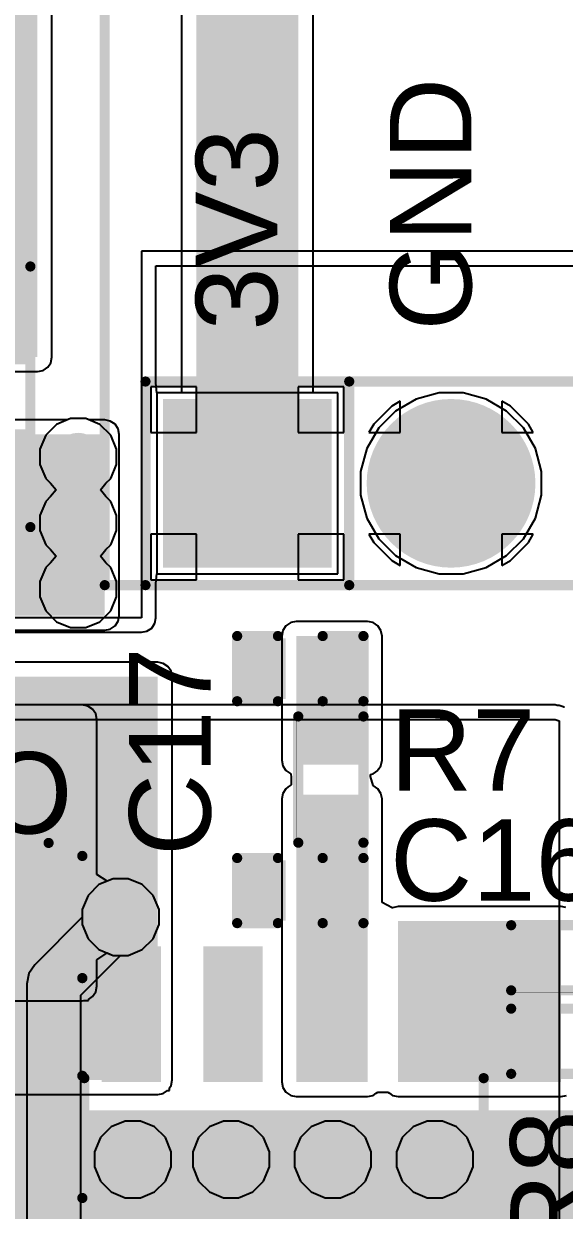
# Model space of a CAD drawing. Header units: inches. Extents: x 0 to 5376, y 0 to 5416.
# Drawn here: x 12.99 to 19.72, y 31.06 to 45.87 of the extents above; entities that cross this region are included whole.
import ezdxf

# ---------------------------------------------------------------- set-up
doc = ezdxf.new("R2010")
doc.units = ezdxf.units.IN
for name, color, linetype in [('Bottom Layer', 5, 'Continuous'), ('Bottom Overlay', 54, 'Continuous'), ('Bottom Paste', 16, 'Continuous'), ('Bottom Solder', 6, 'Continuous'), ('Layer 1', 16, 'Continuous'), ('Layer 2', 76, 'Continuous'), ('Multi-Layer', 9, 'Continuous'), ('Pad Holes', 156, 'Continuous'), ('Top Layer', 1, 'Continuous'), ('Top Overlay', 2, 'Continuous'), ('Top Paste', 8, 'Continuous'), ('Top Solder', 216, 'Continuous'), ('Via Holes', 16, 'Continuous')]:
    doc.layers.add(name, color=color, linetype=linetype)
doc.styles.add('Arial', font='', dxfattribs={"height": 0.2})
doc.styles.get('Arial').set_extended_font_data('Arial')

msp = doc.modelspace()

# ---------------------------------------------------------------- hatches: boundary and pattern name
at = {"layer": 'Bottom Layer'}
for points in [[(14.823, 41.082), (16.723, 41.082), (16.723, 39.182), (14.823, 39.182)], [(1.829, 33.858), (13.716, 33.858), (13.716, 37.186), (1.829, 37.186)], [(11.836, 33.858), (11.836, 35.382), (13.614, 35.382), (13.614, 33.858)], [(11.836, 31.318), (11.836, 32.842), (13.614, 32.842), (13.614, 31.318)]]:
    msp.add_hatch(color=5, dxfattribs=at).paths.add_polyline_path(points)
h = msp.add_hatch(color=5, dxfattribs=at)
edge = h.paths.add_edge_path()
edge.add_arc((18.313, 40.132), 0.95, 0, 360)
h = msp.add_hatch(color=5, dxfattribs=at)
edge = h.paths.add_edge_path()
edge.add_arc((13.665, 40.462), 0.3, 0, 360)
h = msp.add_hatch(color=5, dxfattribs=at)
edge = h.paths.add_edge_path()
edge.add_arc((13.665, 39.637), 0.3, 0, 360)
h = msp.add_hatch(color=5, dxfattribs=at)
edge = h.paths.add_edge_path()
edge.add_arc((13.665, 38.811), 0.3, 0, 360)
h = msp.add_hatch(color=5, dxfattribs=at)
edge = h.paths.add_edge_path()
edge.add_arc((14.194, 34.722), 0.3, 0, 360)
h = msp.add_hatch(color=5, dxfattribs=at)
edge = h.paths.add_edge_path()
edge.add_arc((14.346, 31.699), 0.3, 0, 360)
h = msp.add_hatch(color=5, dxfattribs=at)
edge = h.paths.add_edge_path()
edge.add_arc((15.57, 31.699), 0.3, 0, 360)
h = msp.add_hatch(color=5, dxfattribs=at)
edge = h.paths.add_edge_path()
edge.add_arc((16.84, 31.699), 0.3, 0, 360)
h = msp.add_hatch(color=5, dxfattribs=at)
edge = h.paths.add_edge_path()
edge.add_arc((18.11, 31.699), 0.3, 0, 360)
at = {"layer": 'Bottom Paste'}
for points in [[(11.836, 33.858), (11.836, 35.382), (13.614, 35.382), (13.614, 33.858)], [(11.836, 31.318), (11.836, 32.842), (13.614, 32.842), (13.614, 31.318)]]:
    msp.add_hatch(color=16, dxfattribs=at).paths.add_polyline_path(points)
at = {"layer": 'Bottom Solder'}
for points in [[(14.722, 41.184), (16.825, 41.184), (16.825, 39.08), (14.722, 39.08)], [(11.735, 33.757), (11.735, 35.484), (13.716, 35.484), (13.716, 33.757)], [(11.735, 31.217), (11.735, 32.944), (13.716, 32.944), (13.716, 31.217)]]:
    msp.add_hatch(color=6, dxfattribs=at).paths.add_polyline_path(points)
h = msp.add_hatch(color=6, dxfattribs=at)
edge = h.paths.add_edge_path()
edge.add_arc((18.313, 40.132), 1.052, 0, 360)
at = {"layer": 'Layer 1'}
msp.add_hatch(color=16, dxfattribs=at).paths.add_polyline_path([(14.823, 41.082), (16.723, 41.082), (16.723, 39.182), (14.823, 39.182)])
h = msp.add_hatch(color=16, dxfattribs=at)
edge = h.paths.add_edge_path()
edge.add_arc((18.313, 40.132), 0.95, 0, 360)
h = msp.add_hatch(color=16, dxfattribs=at)
edge = h.paths.add_edge_path()
edge.add_arc((13.665, 40.462), 0.3, 0, 360)
h = msp.add_hatch(color=16, dxfattribs=at)
edge = h.paths.add_edge_path()
edge.add_arc((13.665, 39.637), 0.3, 0, 360)
h = msp.add_hatch(color=16, dxfattribs=at)
edge = h.paths.add_edge_path()
edge.add_arc((13.665, 38.811), 0.3, 0, 360)
h = msp.add_hatch(color=16, dxfattribs=at)
edge = h.paths.add_edge_path()
edge.add_arc((14.194, 34.722), 0.3, 0, 360)
h = msp.add_hatch(color=16, dxfattribs=at)
edge = h.paths.add_edge_path()
edge.add_arc((14.346, 31.699), 0.3, 0, 360)
h = msp.add_hatch(color=16, dxfattribs=at)
edge = h.paths.add_edge_path()
edge.add_arc((15.57, 31.699), 0.3, 0, 360)
h = msp.add_hatch(color=16, dxfattribs=at)
edge = h.paths.add_edge_path()
edge.add_arc((16.84, 31.699), 0.3, 0, 360)
h = msp.add_hatch(color=16, dxfattribs=at)
edge = h.paths.add_edge_path()
edge.add_arc((18.11, 31.699), 0.3, 0, 360)
at = {"layer": 'Layer 2'}
msp.add_hatch(color=76, dxfattribs=at).paths.add_polyline_path([(14.823, 41.082), (16.723, 41.082), (16.723, 39.182), (14.823, 39.182)])
h = msp.add_hatch(color=76, dxfattribs=at)
edge = h.paths.add_edge_path()
edge.add_arc((18.313, 40.132), 0.95, 0, 360)
h = msp.add_hatch(color=76, dxfattribs=at)
edge = h.paths.add_edge_path()
edge.add_arc((13.665, 40.462), 0.3, 0, 360)
h = msp.add_hatch(color=76, dxfattribs=at)
edge = h.paths.add_edge_path()
edge.add_arc((13.665, 39.637), 0.3, 0, 360)
h = msp.add_hatch(color=76, dxfattribs=at)
edge = h.paths.add_edge_path()
edge.add_arc((13.665, 38.811), 0.3, 0, 360)
h = msp.add_hatch(color=76, dxfattribs=at)
edge = h.paths.add_edge_path()
edge.add_arc((14.194, 34.722), 0.3, 0, 360)
h = msp.add_hatch(color=76, dxfattribs=at)
edge = h.paths.add_edge_path()
edge.add_arc((14.346, 31.699), 0.3, 0, 360)
h = msp.add_hatch(color=76, dxfattribs=at)
edge = h.paths.add_edge_path()
edge.add_arc((15.57, 31.699), 0.3, 0, 360)
h = msp.add_hatch(color=76, dxfattribs=at)
edge = h.paths.add_edge_path()
edge.add_arc((16.84, 31.699), 0.3, 0, 360)
h = msp.add_hatch(color=76, dxfattribs=at)
edge = h.paths.add_edge_path()
edge.add_arc((18.11, 31.699), 0.3, 0, 360)
at = {"layer": 'Multi-Layer'}
msp.add_hatch(color=9, dxfattribs=at).paths.add_polyline_path([(14.823, 41.082), (16.723, 41.082), (16.723, 39.182), (14.823, 39.182)])
h = msp.add_hatch(color=9, dxfattribs=at)
edge = h.paths.add_edge_path()
edge.add_arc((18.313, 40.132), 0.95, 0, 360)
at = {"layer": 'Pad Holes'}
h = msp.add_hatch(color=7, dxfattribs=at)
edge = h.paths.add_edge_path()
edge.add_arc((15.773, 40.132), 0.511, 0, 360)
h = msp.add_hatch(color=7, dxfattribs=at)
edge = h.paths.add_edge_path()
edge.add_arc((18.313, 40.132), 0.511, 0, 360)
at = {"layer": 'Top Layer'}
for points in [[(10.439, 41.707), (13.157, 41.707), (13.157, 46.812), (10.439, 46.812)], [(14.823, 41.082), (16.723, 41.082), (16.723, 39.182), (14.823, 39.182)], [(10.439, 38.481), (13.995, 38.481), (13.995, 40.742), (10.439, 40.742)], [(17.272, 36.678), (17.272, 38.227), (16.383, 38.227), (16.383, 36.678)], [(15.735, 37.503), (15.735, 38.138), (16.192, 38.138), (16.192, 37.503)], [(16.675, 37.503), (16.675, 38.138), (17.132, 38.138), (17.132, 37.503)], [(14.656, 32.69), (14.656, 37.719), (7.645, 37.719), (7.645, 32.69)], [(16.497, 37.135), (17.132, 37.135), (17.132, 36.678), (16.497, 36.678)], [(17.272, 32.664), (17.272, 36.195), (16.383, 36.195), (16.383, 32.664)], [(16.497, 36.195), (17.132, 36.195), (17.132, 35.738), (16.497, 35.738)], [(15.735, 34.734), (15.735, 35.37), (16.192, 35.37), (16.192, 34.734)], [(16.675, 34.734), (16.675, 35.37), (17.132, 35.37), (17.132, 34.734)], [(19.685, 32.664), (19.685, 34.671), (17.653, 34.671), (17.653, 32.664)], [(19.152, 33.896), (19.152, 34.531), (19.609, 34.531), (19.609, 33.896)], [(14.026, 32.735), (14.026, 34.285), (14.626, 34.285), (14.626, 32.735)], [(15.296, 32.735), (15.296, 34.285), (15.896, 34.285), (15.896, 32.735)], [(16.566, 32.735), (16.566, 34.285), (17.166, 34.285), (17.166, 32.735)], [(17.836, 32.735), (17.836, 34.285), (18.436, 34.285), (18.436, 32.735)], [(19.609, 33.49), (19.609, 32.855), (19.152, 32.855), (19.152, 33.49)], [(19.914, 29.591), (19.914, 32.309), (10.617, 32.309), (10.617, 29.591)], [(15.087, 29.667), (15.087, 31.954), (17.374, 31.954), (17.374, 29.667)]]:
    msp.add_hatch(color=1, dxfattribs=at).paths.add_polyline_path(points)
h = msp.add_hatch(color=1, dxfattribs=at)
edge = h.paths.add_edge_path()
edge.add_arc((18.313, 40.132), 0.95, 0, 360)
h = msp.add_hatch(color=1, dxfattribs=at)
edge = h.paths.add_edge_path()
edge.add_arc((13.665, 40.462), 0.3, 0, 360)
h = msp.add_hatch(color=1, dxfattribs=at)
edge = h.paths.add_edge_path()
edge.add_arc((13.665, 39.637), 0.3, 0, 360)
h = msp.add_hatch(color=1, dxfattribs=at)
edge = h.paths.add_edge_path()
edge.add_arc((13.665, 38.811), 0.3, 0, 360)
h = msp.add_hatch(color=1, dxfattribs=at)
edge = h.paths.add_edge_path()
edge.add_arc((14.194, 34.722), 0.3, 0, 360)
h = msp.add_hatch(color=1, dxfattribs=at)
edge = h.paths.add_edge_path()
edge.add_arc((14.346, 31.699), 0.3, 0, 360)
h = msp.add_hatch(color=1, dxfattribs=at)
edge = h.paths.add_edge_path()
edge.add_arc((15.57, 31.699), 0.3, 0, 360)
h = msp.add_hatch(color=1, dxfattribs=at)
edge = h.paths.add_edge_path()
edge.add_arc((16.84, 31.699), 0.3, 0, 360)
h = msp.add_hatch(color=1, dxfattribs=at)
edge = h.paths.add_edge_path()
edge.add_arc((18.11, 31.699), 0.3, 0, 360)
at = {"layer": 'Top Overlay'}
for points in [[(10.516, 37.433), (10.516, 36.266), (13.36, 36.266), (13.36, 37.433)], [(12.862, 36.288), (12.862, 35.584), (13.36, 35.584), (13.36, 36.288)]]:
    msp.add_hatch(color=2, dxfattribs=at).paths.add_polyline_path(points)
at = {"layer": 'Top Paste'}
for points in [[(15.735, 37.503), (15.735, 38.138), (16.192, 38.138), (16.192, 37.503)], [(16.675, 37.503), (16.675, 38.138), (17.132, 38.138), (17.132, 37.503)], [(16.497, 37.135), (17.132, 37.135), (17.132, 36.678), (16.497, 36.678)], [(16.497, 36.195), (17.132, 36.195), (17.132, 35.738), (16.497, 35.738)], [(15.735, 34.734), (15.735, 35.37), (16.192, 35.37), (16.192, 34.734)], [(16.675, 34.734), (16.675, 35.37), (17.132, 35.37), (17.132, 34.734)], [(19.152, 33.896), (19.152, 34.531), (19.609, 34.531), (19.609, 33.896)], [(14.026, 32.735), (14.026, 34.285), (14.626, 34.285), (14.626, 32.735)], [(15.296, 32.735), (15.296, 34.285), (15.896, 34.285), (15.896, 32.735)], [(16.566, 32.735), (16.566, 34.285), (17.166, 34.285), (17.166, 32.735)], [(17.836, 32.735), (17.836, 34.285), (18.436, 34.285), (18.436, 32.735)], [(19.609, 33.49), (19.609, 32.855), (19.152, 32.855), (19.152, 33.49)], [(15.087, 29.667), (15.087, 31.954), (17.374, 31.954), (17.374, 29.667)]]:
    msp.add_hatch(color=8, dxfattribs=at).paths.add_polyline_path(points)
at = {"layer": 'Top Solder'}
for points in [[(13.068, 42.837), (13.068, 41.618), (11.595, 41.618), (11.595, 42.837)], [(14.722, 41.184), (16.825, 41.184), (16.825, 39.08), (14.722, 39.08)], [(13.068, 40.805), (13.068, 39.586), (11.595, 39.586), (11.595, 40.805)], [(15.675, 37.443), (15.675, 38.198), (16.252, 38.198), (16.252, 37.443)], [(16.615, 37.443), (16.615, 38.198), (17.192, 38.198), (17.192, 37.443)], [(16.442, 37.19), (17.187, 37.19), (17.187, 36.623), (16.442, 36.623)], [(16.442, 36.25), (17.187, 36.25), (17.187, 35.683), (16.442, 35.683)], [(15.675, 34.675), (15.675, 35.429), (16.252, 35.429), (16.252, 34.675)], [(16.615, 34.675), (16.615, 35.429), (17.192, 35.429), (17.192, 34.675)], [(19.097, 33.841), (19.097, 34.586), (19.664, 34.586), (19.664, 33.841)], [(13.956, 32.665), (13.956, 34.355), (14.696, 34.355), (14.696, 32.665)], [(15.226, 32.665), (15.226, 34.355), (15.966, 34.355), (15.966, 32.665)], [(16.496, 32.665), (16.496, 34.355), (17.236, 34.355), (17.236, 32.665)], [(17.766, 32.665), (17.766, 34.355), (18.506, 34.355), (18.506, 32.665)], [(19.664, 33.545), (19.664, 32.8), (19.097, 32.8), (19.097, 33.545)], [(15.017, 29.597), (15.017, 32.024), (17.444, 32.024), (17.444, 29.597)]]:
    msp.add_hatch(color=216, dxfattribs=at).paths.add_polyline_path(points)
h = msp.add_hatch(color=216, dxfattribs=at)
edge = h.paths.add_edge_path()
edge.add_arc((18.313, 40.132), 1.052, 0, 360)
at = {"layer": 'Via Holes'}
h = msp.add_hatch(color=7, dxfattribs=at)
edge = h.paths.add_edge_path()
edge.add_arc((13.665, 40.462), 0.15, 0, 360)
h = msp.add_hatch(color=7, dxfattribs=at)
edge = h.paths.add_edge_path()
edge.add_arc((13.665, 39.637), 0.15, 0, 360)
h = msp.add_hatch(color=7, dxfattribs=at)
edge = h.paths.add_edge_path()
edge.add_arc((13.665, 38.811), 0.15, 0, 360)
h = msp.add_hatch(color=7, dxfattribs=at)
edge = h.paths.add_edge_path()
edge.add_arc((14.194, 34.722), 0.15, 0, 360)
h = msp.add_hatch(color=7, dxfattribs=at)
edge = h.paths.add_edge_path()
edge.add_arc((14.346, 31.699), 0.15, 0, 360)
h = msp.add_hatch(color=7, dxfattribs=at)
edge = h.paths.add_edge_path()
edge.add_arc((15.57, 31.699), 0.15, 0, 360)
h = msp.add_hatch(color=7, dxfattribs=at)
edge = h.paths.add_edge_path()
edge.add_arc((16.84, 31.699), 0.15, 0, 360)
h = msp.add_hatch(color=7, dxfattribs=at)
edge = h.paths.add_edge_path()
edge.add_arc((18.11, 31.699), 0.15, 0, 360)

# ---------------------------------------------------------------- linework, layer by layer
at = {"layer": 'Bottom Layer'}
for p, q in [((46.838, 43.028), (14.453, 43.028)), ((14.453, 43.028), (14.453, 38.456)), ((14.634, 41.382), (14.634, 42.846)), ((14.634, 42.846), (46.838, 42.846)), ((14.646, 41.26), (14.634, 41.382)), ((14.761, 41.26), (14.646, 41.26)), ((16.901, 41.26), (14.761, 41.26)), ((16.901, 39.004), (16.901, 41.26)), ((17.678, 41.156), (17.574, 41.095)), ((17.678, 40.767), (17.678, 41.156)), ((19.053, 41.095), (18.948, 41.156)), ((18.948, 41.156), (18.948, 40.767)), ((17.574, 41.095), (17.35, 40.871)), ((19.277, 40.871), (19.053, 41.095)), ((17.35, 40.871), (17.29, 40.767)), ((19.337, 40.767), (19.277, 40.871)), ((17.29, 40.767), (17.678, 40.767)), ((18.948, 40.767), (19.337, 40.767)), ((17.678, 39.497), (17.29, 39.497)), ((17.29, 39.497), (17.35, 39.393)), ((17.35, 39.393), (17.574, 39.169)), ((17.678, 39.108), (17.678, 39.497)), ((19.337, 39.497), (18.948, 39.497)), ((18.948, 39.497), (18.948, 39.108)), ((19.053, 39.169), (19.277, 39.393)), ((19.277, 39.393), (19.337, 39.497)), ((17.574, 39.169), (17.678, 39.108)), ((18.948, 39.108), (19.053, 39.169)), ((14.634, 38.882), (14.646, 39.004)), ((14.646, 39.004), (14.761, 39.004)), ((14.761, 39.004), (16.901, 39.004)), ((14.634, 38.456), (14.634, 38.882)), ((14.453, 38.456), (12.852, 38.456)), ((14.581, 38.327), (14.62, 38.386)), ((14.62, 38.386), (14.634, 38.456)), ((12.852, 38.274), (14.453, 38.274)), ((14.453, 38.274), (14.522, 38.288)), ((14.522, 38.288), (14.581, 38.327)), ((13.716, 37.367), (1.829, 37.367)), ((13.785, 37.353), (13.716, 37.367)), ((13.844, 37.314), (13.785, 37.353)), ((13.883, 37.255), (13.844, 37.314)), ((13.897, 37.186), (13.883, 37.255)), ((13.897, 35.254), (13.897, 37.186)), ((14.024, 35.169), (13.897, 35.254)), ((14.099, 35.2), (14.024, 35.169)), ((14.289, 35.2), (14.099, 35.2)), ((14.464, 35.127), (14.289, 35.2)), ((14.599, 34.992), (14.464, 35.127)), ((14.672, 34.817), (14.599, 34.992)), ((14.672, 34.627), (14.672, 34.817)), ((14.599, 34.451), (14.672, 34.627)), ((14.464, 34.317), (14.599, 34.451)), ((13.897, 34.19), (14.024, 34.275)), ((14.024, 34.275), (14.099, 34.244)), ((14.099, 34.244), (14.289, 34.244)), ((14.289, 34.244), (14.464, 34.317)), ((13.897, 33.858), (13.897, 34.19)), ((13.844, 33.73), (13.883, 33.789)), ((13.883, 33.789), (13.897, 33.858)), ((7.188, 33.677), (13.716, 33.677)), ((13.716, 33.677), (13.734, 33.68)), ((13.734, 33.68), (13.792, 33.68)), ((13.792, 33.695), (13.844, 33.73)), ((13.792, 33.68), (13.792, 33.695))]:
    msp.add_line(p, q, dxfattribs=at)
at = {"layer": 'Bottom Overlay', "const_width": 0.127}
for points in [[(11.735, 35.484), (13.716, 35.484)], [(13.716, 33.96), (13.716, 35.484)], [(13.716, 31.217), (13.716, 32.741)], [(11.735, 31.217), (13.716, 31.217)]]:
    msp.add_lwpolyline(points, dxfattribs=at)
at = {"layer": 'Bottom Overlay', "const_width": 0.0635}
for points in [[(13.684, 35.484, 1), (13.748, 35.484, 1)], [(13.684, 35.484, 1), (13.748, 35.484, 1)], [(13.684, 33.96, 1), (13.748, 33.96, 1)], [(13.684, 32.741, 1), (13.748, 32.741, 1)], [(13.684, 31.217, 1), (13.748, 31.217, 1)], [(13.684, 31.217, 1), (13.748, 31.217, 1)]]:
    msp.add_lwpolyline(points, format="xyb", close=True, dxfattribs=at)
at = {"layer": 'Layer 1'}
for p, q in [((16.901, 41.26), (14.646, 41.26)), ((14.646, 41.26), (14.646, 39.004)), ((16.901, 39.004), (16.901, 41.26)), ((17.678, 41.156), (17.574, 41.095)), ((17.678, 40.767), (17.678, 41.156)), ((19.053, 41.095), (18.948, 41.156)), ((18.948, 41.156), (18.948, 40.767)), ((17.574, 41.095), (17.35, 40.871)), ((19.277, 40.871), (19.053, 41.095)), ((13.395, 40.867), (13.26, 40.733)), ((13.57, 40.94), (13.395, 40.867)), ((13.76, 40.94), (13.57, 40.94)), ((13.936, 40.867), (13.76, 40.94)), ((14.07, 40.733), (13.936, 40.867)), ((17.35, 40.871), (17.29, 40.767)), ((19.337, 40.767), (19.277, 40.871)), ((13.26, 40.733), (13.187, 40.557)), ((14.143, 40.557), (14.07, 40.733)), ((17.29, 40.767), (17.678, 40.767)), ((18.948, 40.767), (19.337, 40.767)), ((13.187, 40.557), (13.187, 40.367)), ((14.143, 40.367), (14.143, 40.557)), ((13.187, 40.367), (13.26, 40.192)), ((14.07, 40.192), (14.143, 40.367)), ((13.26, 40.192), (13.319, 40.132)), ((13.319, 40.132), (13.388, 40.049)), ((13.942, 40.049), (14.011, 40.132)), ((14.011, 40.132), (14.07, 40.192)), ((13.319, 39.966), (13.26, 39.907)), ((13.388, 40.049), (13.319, 39.966)), ((14.011, 39.966), (13.942, 40.049)), ((14.07, 39.907), (14.011, 39.966)), ((13.26, 39.907), (13.187, 39.732)), ((14.143, 39.732), (14.07, 39.907)), ((13.187, 39.732), (13.187, 39.542)), ((14.143, 39.542), (14.143, 39.732)), ((13.187, 39.542), (13.26, 39.366)), ((14.07, 39.366), (14.143, 39.542)), ((17.678, 39.497), (17.29, 39.497)), ((17.29, 39.497), (17.35, 39.393)), ((17.35, 39.393), (17.574, 39.169)), ((17.678, 39.108), (17.678, 39.497)), ((19.337, 39.497), (18.948, 39.497)), ((18.948, 39.497), (18.948, 39.108)), ((19.053, 39.169), (19.277, 39.393)), ((19.277, 39.393), (19.337, 39.497)), ((13.26, 39.366), (13.319, 39.307)), ((13.319, 39.307), (13.388, 39.224)), ((13.388, 39.224), (13.319, 39.141)), ((13.942, 39.224), (14.011, 39.307)), ((14.011, 39.141), (13.942, 39.224)), ((14.011, 39.307), (14.07, 39.366)), ((13.26, 39.082), (13.187, 38.906)), ((13.319, 39.141), (13.26, 39.082)), ((14.07, 39.082), (14.011, 39.141)), ((14.143, 38.906), (14.07, 39.082)), ((17.574, 39.169), (17.678, 39.108)), ((18.948, 39.108), (19.053, 39.169)), ((14.646, 39.004), (16.901, 39.004)), ((13.187, 38.906), (13.187, 38.716)), ((14.143, 38.716), (14.143, 38.906)), ((13.187, 38.716), (13.26, 38.541)), ((14.07, 38.541), (14.143, 38.716)), ((13.26, 38.541), (13.395, 38.406)), ((13.936, 38.406), (14.07, 38.541)), ((13.395, 38.406), (13.57, 38.333)), ((13.76, 38.333), (13.936, 38.406)), ((13.57, 38.333), (13.76, 38.333)), ((13.923, 35.127), (13.789, 34.992)), ((14.099, 35.2), (13.923, 35.127)), ((14.289, 35.2), (14.099, 35.2)), ((14.464, 35.127), (14.289, 35.2)), ((14.599, 34.992), (14.464, 35.127)), ((13.789, 34.992), (13.716, 34.817)), ((14.672, 34.817), (14.599, 34.992)), ((13.716, 34.817), (13.716, 34.627)), ((14.672, 34.627), (14.672, 34.817)), ((13.716, 34.627), (13.789, 34.451)), ((14.599, 34.451), (14.672, 34.627)), ((13.789, 34.451), (13.923, 34.317)), ((14.464, 34.317), (14.599, 34.451)), ((13.923, 34.317), (14.099, 34.244)), ((14.099, 34.244), (14.289, 34.244)), ((14.289, 34.244), (14.464, 34.317))]:
    msp.add_line(p, q, dxfattribs=at)
at = {"layer": 'Layer 2'}
for p, q in [((15.138, 41.336), (14.569, 41.336)), ((14.569, 41.336), (14.569, 40.767)), ((15.138, 40.767), (15.138, 41.336)), ((16.977, 41.336), (16.408, 41.336)), ((16.408, 41.336), (16.408, 40.767)), ((16.977, 40.767), (16.977, 41.336)), ((17.878, 41.183), (17.621, 41.034)), ((18.165, 41.26), (17.878, 41.183)), ((18.462, 41.26), (18.165, 41.26)), ((18.749, 41.183), (18.462, 41.26)), ((19.006, 41.034), (18.749, 41.183)), ((17.621, 41.034), (17.411, 40.824)), ((19.216, 40.824), (19.006, 41.034)), ((13.395, 40.867), (13.26, 40.733)), ((13.57, 40.94), (13.395, 40.867)), ((13.76, 40.94), (13.57, 40.94)), ((13.936, 40.867), (13.76, 40.94)), ((14.07, 40.733), (13.936, 40.867)), ((13.26, 40.733), (13.187, 40.557)), ((14.143, 40.557), (14.07, 40.733)), ((14.569, 40.767), (15.138, 40.767)), ((16.408, 40.767), (16.977, 40.767)), ((17.411, 40.824), (17.262, 40.567)), ((19.364, 40.567), (19.216, 40.824)), ((13.187, 40.557), (13.187, 40.367)), ((14.143, 40.367), (14.143, 40.557)), ((17.262, 40.567), (17.186, 40.28)), ((19.441, 40.28), (19.364, 40.567)), ((13.187, 40.367), (13.26, 40.192)), ((14.07, 40.192), (14.143, 40.367)), ((17.186, 40.28), (17.186, 39.984)), ((19.441, 39.984), (19.441, 40.28)), ((13.26, 40.192), (13.319, 40.132)), ((13.319, 40.132), (13.388, 40.049)), ((13.942, 40.049), (14.011, 40.132)), ((14.011, 40.132), (14.07, 40.192)), ((13.319, 39.966), (13.26, 39.907)), ((13.388, 40.049), (13.319, 39.966)), ((14.011, 39.966), (13.942, 40.049)), ((14.07, 39.907), (14.011, 39.966)), ((17.186, 39.984), (17.262, 39.697)), ((19.364, 39.697), (19.441, 39.984)), ((13.26, 39.907), (13.187, 39.732)), ((14.143, 39.732), (14.07, 39.907)), ((13.187, 39.732), (13.187, 39.542)), ((14.143, 39.542), (14.143, 39.732)), ((17.262, 39.697), (17.411, 39.44)), ((19.216, 39.44), (19.364, 39.697)), ((13.187, 39.542), (13.26, 39.366)), ((14.07, 39.366), (14.143, 39.542)), ((15.138, 39.497), (14.569, 39.497)), ((14.569, 39.497), (14.569, 38.928)), ((15.138, 38.928), (15.138, 39.497)), ((16.977, 39.497), (16.408, 39.497)), ((16.408, 39.497), (16.408, 38.928)), ((16.977, 38.928), (16.977, 39.497)), ((17.411, 39.44), (17.621, 39.23)), ((19.006, 39.23), (19.216, 39.44)), ((13.26, 39.366), (13.319, 39.307)), ((13.319, 39.307), (13.388, 39.224)), ((13.388, 39.224), (13.319, 39.141)), ((13.942, 39.224), (14.011, 39.307)), ((14.011, 39.141), (13.942, 39.224)), ((14.011, 39.307), (14.07, 39.366)), ((17.621, 39.23), (17.878, 39.081)), ((18.749, 39.081), (19.006, 39.23)), ((13.26, 39.082), (13.187, 38.906)), ((13.319, 39.141), (13.26, 39.082)), ((14.07, 39.082), (14.011, 39.141)), ((14.143, 38.906), (14.07, 39.082)), ((17.878, 39.081), (18.165, 39.004)), ((18.462, 39.004), (18.749, 39.081)), ((14.569, 38.928), (15.138, 38.928)), ((16.408, 38.928), (16.977, 38.928)), ((18.165, 39.004), (18.462, 39.004)), ((13.187, 38.906), (13.187, 38.716)), ((14.143, 38.716), (14.143, 38.906)), ((13.187, 38.716), (13.26, 38.541)), ((14.07, 38.541), (14.143, 38.716)), ((13.26, 38.541), (13.395, 38.406)), ((13.936, 38.406), (14.07, 38.541)), ((13.395, 38.406), (13.57, 38.333)), ((13.76, 38.333), (13.936, 38.406)), ((13.57, 38.333), (13.76, 38.333)), ((19.609, 37.367), (7.899, 37.367)), ((19.635, 37.362), (19.609, 37.367)), ((19.661, 37.359), (19.635, 37.362)), ((19.712, 37.344), (19.661, 37.359)), ((19.72, 37.339), (19.712, 37.344)), ((19.729, 37.338), (19.72, 37.339)), ((7.671, 37.186), (19.609, 37.186)), ((19.609, 37.186), (19.66, 37.17)), ((19.66, 37.17), (19.66, 22.809)), ((13.923, 35.127), (13.789, 34.992)), ((14.099, 35.2), (13.923, 35.127)), ((14.289, 35.2), (14.099, 35.2)), ((14.464, 35.127), (14.289, 35.2)), ((14.599, 34.992), (14.464, 35.127)), ((13.789, 34.992), (13.716, 34.817)), ((14.672, 34.817), (14.599, 34.992)), ((13.716, 34.817), (13.716, 34.72)), ((14.672, 34.627), (14.672, 34.817)), ((13.716, 34.72), (13.122, 34.126)), ((14.599, 34.451), (14.672, 34.627)), ((14.464, 34.317), (14.599, 34.451)), ((13.697, 33.749), (14.192, 34.244)), ((14.192, 34.244), (14.289, 34.244)), ((14.289, 34.244), (14.464, 34.317)), ((13.122, 34.126), (13.049, 34.017)), ((13.049, 34.017), (13.024, 33.888)), ((13.024, 33.888), (13.024, 29.452)), ((13.697, 29.452), (13.697, 33.749)), ((14.251, 32.177), (14.076, 32.104)), ((14.441, 32.177), (14.251, 32.177)), ((14.617, 32.104), (14.441, 32.177)), ((15.475, 32.177), (15.3, 32.104)), ((15.665, 32.177), (15.475, 32.177)), ((15.841, 32.104), (15.665, 32.177)), ((16.745, 32.177), (16.57, 32.104)), ((16.935, 32.177), (16.745, 32.177)), ((17.111, 32.104), (16.935, 32.177)), ((18.015, 32.177), (17.84, 32.104)), ((18.205, 32.177), (18.015, 32.177)), ((18.381, 32.104), (18.205, 32.177)), ((14.076, 32.104), (13.941, 31.97)), ((14.751, 31.97), (14.617, 32.104)), ((15.3, 32.104), (15.165, 31.97)), ((15.975, 31.97), (15.841, 32.104)), ((16.57, 32.104), (16.435, 31.97)), ((17.245, 31.97), (17.111, 32.104)), ((17.84, 32.104), (17.705, 31.97)), ((18.515, 31.97), (18.381, 32.104)), ((13.941, 31.97), (13.868, 31.794)), ((14.824, 31.794), (14.751, 31.97)), ((15.165, 31.97), (15.092, 31.794)), ((16.048, 31.794), (15.975, 31.97)), ((16.435, 31.97), (16.362, 31.794)), ((17.318, 31.794), (17.245, 31.97)), ((17.705, 31.97), (17.632, 31.794)), ((18.588, 31.794), (18.515, 31.97)), ((13.868, 31.794), (13.868, 31.604)), ((14.824, 31.604), (14.824, 31.794)), ((15.092, 31.794), (15.092, 31.604)), ((16.048, 31.604), (16.048, 31.794)), ((16.362, 31.794), (16.362, 31.604)), ((17.318, 31.604), (17.318, 31.794)), ((17.632, 31.794), (17.632, 31.604)), ((18.588, 31.604), (18.588, 31.794)), ((13.868, 31.604), (13.941, 31.429)), ((14.751, 31.429), (14.824, 31.604)), ((15.092, 31.604), (15.165, 31.429)), ((15.975, 31.429), (16.048, 31.604)), ((16.362, 31.604), (16.435, 31.429)), ((17.245, 31.429), (17.318, 31.604)), ((17.632, 31.604), (17.705, 31.429)), ((18.515, 31.429), (18.588, 31.604)), ((13.941, 31.429), (14.076, 31.294)), ((14.617, 31.294), (14.751, 31.429)), ((15.165, 31.429), (15.3, 31.294)), ((15.841, 31.294), (15.975, 31.429)), ((16.435, 31.429), (16.57, 31.294)), ((17.111, 31.294), (17.245, 31.429)), ((17.705, 31.429), (17.84, 31.294)), ((18.381, 31.294), (18.515, 31.429)), ((14.076, 31.294), (14.251, 31.221)), ((14.441, 31.221), (14.617, 31.294)), ((15.3, 31.294), (15.475, 31.221)), ((15.665, 31.221), (15.841, 31.294)), ((16.57, 31.294), (16.745, 31.221)), ((16.935, 31.221), (17.111, 31.294)), ((17.84, 31.294), (18.015, 31.221)), ((18.205, 31.221), (18.381, 31.294)), ((14.251, 31.221), (14.441, 31.221)), ((15.475, 31.221), (15.665, 31.221)), ((16.745, 31.221), (16.935, 31.221)), ((18.015, 31.221), (18.205, 31.221))]:
    msp.add_line(p, q, dxfattribs=at)
at = {"layer": 'Layer 2', "const_width": 0.305}
for points in [[(13.36, 33.888), (14.194, 34.722)], [(13.36, 29.113), (13.36, 33.888)]]:
    msp.add_lwpolyline(points, dxfattribs=at)
at = {"layer": 'Layer 2', "const_width": 0.152}
for points in [[(14.118, 34.722, 1), (14.27, 34.722, 1)], [(13.284, 33.888, 1), (13.437, 33.888, 1)], [(13.284, 33.888, 1), (13.437, 33.888, 1)]]:
    msp.add_lwpolyline(points, format="xyb", close=True, dxfattribs=at)
at = {"layer": 'Top Layer'}
for p, q in [((16.593, 41.26), (16.593, 47.676)), ((14.954, 47.336), (14.954, 41.26)), ((13.338, 41.707), (13.338, 46.812)), ((13.285, 41.579), (13.325, 41.637)), ((13.325, 41.637), (13.338, 41.707)), ((12.613, 41.526), (13.157, 41.526)), ((13.157, 41.526), (13.227, 41.539)), ((13.227, 41.539), (13.285, 41.579)), ((14.954, 41.26), (14.646, 41.26)), ((14.646, 41.26), (14.646, 39.004)), ((16.901, 41.26), (16.593, 41.26)), ((16.901, 39.004), (16.901, 41.26)), ((17.678, 41.156), (17.574, 41.095)), ((17.678, 40.767), (17.678, 41.156)), ((19.053, 41.095), (18.948, 41.156)), ((18.948, 41.156), (18.948, 40.767)), ((17.574, 41.095), (17.35, 40.871)), ((19.277, 40.871), (19.053, 41.095)), ((13.529, 40.923), (12.608, 40.923)), ((13.57, 40.94), (13.529, 40.923)), ((13.76, 40.94), (13.57, 40.94)), ((13.802, 40.923), (13.76, 40.94)), ((13.995, 40.923), (13.802, 40.923)), ((14.065, 40.909), (13.995, 40.923)), ((14.124, 40.87), (14.065, 40.909)), ((14.163, 40.811), (14.124, 40.87)), ((17.35, 40.871), (17.29, 40.767)), ((19.337, 40.767), (19.277, 40.871)), ((14.177, 40.742), (14.163, 40.811)), ((14.177, 38.481), (14.177, 40.742)), ((17.29, 40.767), (17.678, 40.767)), ((18.948, 40.767), (19.337, 40.767)), ((17.678, 39.497), (17.29, 39.497)), ((17.29, 39.497), (17.35, 39.393)), ((17.35, 39.393), (17.574, 39.169)), ((17.678, 39.108), (17.678, 39.497)), ((19.337, 39.497), (18.948, 39.497)), ((18.948, 39.497), (18.948, 39.108)), ((19.053, 39.169), (19.277, 39.393)), ((19.277, 39.393), (19.337, 39.497)), ((17.574, 39.169), (17.678, 39.108)), ((18.948, 39.108), (19.053, 39.169)), ((14.646, 39.004), (16.901, 39.004)), ((14.065, 38.314), (14.124, 38.353)), ((14.124, 38.353), (14.163, 38.412)), ((14.163, 38.412), (14.177, 38.481)), ((16.255, 38.355), (16.216, 38.296)), ((16.314, 38.394), (16.255, 38.355)), ((16.383, 38.408), (16.314, 38.394)), ((17.272, 38.408), (16.383, 38.408)), ((17.341, 38.394), (17.272, 38.408)), ((17.4, 38.355), (17.341, 38.394)), ((17.439, 38.296), (17.4, 38.355)), ((10.439, 38.3), (13.995, 38.3)), ((13.995, 38.3), (14.065, 38.314)), ((16.216, 38.296), (16.202, 38.227)), ((16.202, 38.227), (16.202, 36.678)), ((17.453, 38.227), (17.439, 38.296)), ((17.453, 36.678), (17.453, 38.227)), ((14.656, 37.9), (9.399, 37.9)), ((14.725, 37.886), (14.656, 37.9)), ((14.784, 37.847), (14.725, 37.886)), ((14.823, 37.788), (14.784, 37.847)), ((14.837, 37.719), (14.823, 37.788)), ((14.837, 32.69), (14.837, 37.719)), ((16.202, 36.678), (16.216, 36.608)), ((16.216, 36.608), (16.255, 36.549)), ((17.4, 36.549), (17.41, 36.565)), ((17.41, 36.565), (17.439, 36.608)), ((17.439, 36.608), (17.453, 36.678)), ((16.255, 36.549), (16.314, 36.51)), ((16.314, 36.51), (16.319, 36.466)), ((16.319, 36.466), (16.319, 36.373)), ((17.31, 36.5), (17.341, 36.51)), ((17.31, 36.474), (17.31, 36.5)), ((17.341, 36.362), (17.31, 36.474)), ((17.341, 36.51), (17.4, 36.549)), ((17.4, 36.549), (17.4, 36.549)), ((16.216, 36.264), (16.202, 36.195)), ((16.255, 36.323), (16.216, 36.264)), ((16.283, 36.345), (16.255, 36.323)), ((16.319, 36.373), (16.283, 36.345)), ((17.4, 36.323), (17.341, 36.362)), ((17.439, 36.264), (17.4, 36.323)), ((17.453, 36.195), (17.439, 36.264)), ((16.202, 36.195), (16.202, 32.664)), ((17.453, 34.903), (17.453, 36.195)), ((17.58, 34.836), (17.453, 34.903)), ((17.584, 34.838), (17.58, 34.836)), ((17.653, 34.852), (17.584, 34.838)), ((19.685, 34.852), (17.653, 34.852)), ((19.742, 34.841), (19.685, 34.852)), ((14.803, 32.591), (14.823, 32.62)), ((14.803, 32.557), (14.803, 32.591)), ((14.823, 32.62), (14.837, 32.69)), ((16.202, 32.664), (16.216, 32.595)), ((16.216, 32.595), (16.255, 32.536)), ((10.041, 32.509), (14.656, 32.509)), ((14.656, 32.509), (14.725, 32.522)), ((14.725, 32.522), (14.778, 32.557)), ((14.778, 32.557), (14.803, 32.557)), ((16.255, 32.536), (16.314, 32.497)), ((16.314, 32.497), (16.383, 32.483)), ((16.383, 32.483), (17.272, 32.483)), ((17.272, 32.483), (17.341, 32.497)), ((17.341, 32.497), (17.381, 32.523)), ((17.381, 32.523), (17.4, 32.536)), ((17.4, 32.536), (17.525, 32.536)), ((17.525, 32.536), (17.544, 32.523)), ((17.544, 32.523), (17.584, 32.497)), ((17.584, 32.497), (17.653, 32.483)), ((17.653, 32.483), (19.685, 32.483)), ((19.685, 32.483), (19.754, 32.497))]:
    msp.add_line(p, q, dxfattribs=at)
at = {"layer": 'Top Layer', "const_width": 1.27}
msp.add_lwpolyline([(15.773, 40.132), (15.773, 47.676)], dxfattribs=at)
at = {"layer": 'Top Layer', "const_width": 0.635}
msp.add_lwpolyline([(15.456, 40.132, 1), (16.091, 40.132, 1)], format="xyb", close=True, dxfattribs=at)
at = {"layer": 'Top Overlay'}
for points, const_width in [([(13.995, 38.862), (13.995, 54.788)], 0.127), ([(11.595, 42.837), (13.068, 42.837)], 0.127), ([(13.068, 39.586), (13.068, 42.837)], 0.127), ([(14.503, 38.862), (14.503, 41.402)], 0.127), ([(14.503, 41.402), (17.043, 41.402)], 0.127), ([(17.043, 38.862), (17.043, 41.402)], 0.127), ([(17.043, 41.402), (34.823, 41.402)], 0.127), ([(11.595, 39.586), (13.068, 39.586)], 0.127), ([(13.995, 38.862), (35.154, 38.862)], 0.127), ([(14.503, 38.862), (17.043, 38.862)], 0.127), ([(17.043, 38.862), (34.823, 38.862)], 0.127), ([(15.646, 37.414), (15.646, 38.227)], 0.127), ([(15.646, 38.227), (16.154, 38.227)], 0.127), ([(16.713, 38.227), (17.221, 38.227)], 0.127), ([(17.221, 37.414), (17.221, 38.227)], 0.127), ([(15.646, 37.414), (16.154, 37.414)], 0.127), ([(16.713, 37.414), (17.221, 37.414)], 0.127), ([(16.408, 37.224), (17.221, 37.224)], 0.127), ([(16.408, 35.649), (16.408, 37.224)], 0.127), ([(16.383, 35.623), (16.383, 37.249)], 0.00323), ([(17.221, 35.649), (17.221, 37.224)], 0.127), ([(13.296, 30.927), (13.296, 35.646)], 0.127), ([(16.408, 35.649), (17.221, 35.649)], 0.127), ([(15.646, 34.646), (15.646, 35.458)], 0.127), ([(15.646, 35.458), (16.154, 35.458)], 0.127), ([(16.713, 35.458), (17.221, 35.458)], 0.127), ([(17.221, 34.646), (17.221, 35.458)], 0.127), ([(15.646, 34.646), (16.154, 34.646)], 0.127), ([(16.713, 34.646), (17.221, 34.646)], 0.127), ([(19.063, 34.62), (20.637, 34.62)], 0.127), ([(19.063, 33.807), (19.063, 34.62)], 0.127), ([(19.063, 33.807), (20.637, 33.807)], 0.127), ([(19.037, 33.782), (20.663, 33.782)], 0.00323), ([(19.063, 32.766), (19.063, 33.579)], 0.127), ([(19.063, 33.579), (20.637, 33.579)], 0.127), ([(19.037, 33.604), (20.663, 33.604)], 0.00323), ([(13.741, 29.207), (13.741, 32.712)], 0.127), ([(18.72, 29.207), (18.72, 32.712)], 0.127), ([(19.063, 32.766), (20.637, 32.766)], 0.127)]:
    msp.add_lwpolyline(points, dxfattribs=dict(at, const_width=const_width))
for points, const_width in [([(13.037, 42.837, 1), (13.1, 42.837, 1)], 0.0635), ([(13.037, 42.837, 1), (13.1, 42.837, 1)], 0.0635), ([(14.472, 41.402, 1), (14.535, 41.402, 1)], 0.0635), ([(14.472, 41.402, 1), (14.535, 41.402, 1)], 0.0635), ([(17.012, 41.402, 1), (17.075, 41.402, 1)], 0.0635), ([(17.012, 41.402, 1), (17.075, 41.402, 1)], 0.0635), ([(17.012, 41.402, 1), (17.075, 41.402, 1)], 0.0635), ([(13.037, 39.586, 1), (13.1, 39.586, 1)], 0.0635), ([(13.037, 39.586, 1), (13.1, 39.586, 1)], 0.0635), ([(13.964, 38.862, 1), (14.027, 38.862, 1)], 0.0635), ([(13.964, 38.862, 1), (14.027, 38.862, 1)], 0.0635), ([(14.472, 38.862, 1), (14.535, 38.862, 1)], 0.0635), ([(14.472, 38.862, 1), (14.535, 38.862, 1)], 0.0635), ([(17.012, 38.862, 1), (17.075, 38.862, 1)], 0.0635), ([(17.012, 38.862, 1), (17.075, 38.862, 1)], 0.0635), ([(17.012, 38.862, 1), (17.075, 38.862, 1)], 0.0635), ([(15.615, 38.227, 1), (15.678, 38.227, 1)], 0.0635), ([(15.615, 38.227, 1), (15.678, 38.227, 1)], 0.0635), ([(16.123, 38.227, 1), (16.186, 38.227, 1)], 0.0635), ([(16.681, 38.227, 1), (16.745, 38.227, 1)], 0.0635), ([(17.189, 38.227, 1), (17.253, 38.227, 1)], 0.0635), ([(17.189, 38.227, 1), (17.253, 38.227, 1)], 0.0635), ([(15.615, 37.414, 1), (15.678, 37.414, 1)], 0.0635), ([(15.615, 37.414, 1), (15.678, 37.414, 1)], 0.0635), ([(16.123, 37.414, 1), (16.186, 37.414, 1)], 0.0635), ([(16.681, 37.414, 1), (16.745, 37.414, 1)], 0.0635), ([(17.189, 37.414, 1), (17.253, 37.414, 1)], 0.0635), ([(17.189, 37.414, 1), (17.253, 37.414, 1)], 0.0635), ([(16.377, 37.224, 1), (16.44, 37.224, 1)], 0.0635), ([(16.377, 37.224, 1), (16.44, 37.224, 1)], 0.0635), ([(16.382, 37.249, 1), (16.384, 37.249, 1)], 0.00161), ([(17.189, 37.224, 1), (17.253, 37.224, 1)], 0.0635), ([(17.189, 37.224, 1), (17.253, 37.224, 1)], 0.0635), ([(13.264, 35.646, 1), (13.327, 35.646, 1)], 0.0635), ([(16.377, 35.649, 1), (16.44, 35.649, 1)], 0.0635), ([(16.377, 35.649, 1), (16.44, 35.649, 1)], 0.0635), ([(17.189, 35.649, 1), (17.253, 35.649, 1)], 0.0635), ([(17.189, 35.649, 1), (17.253, 35.649, 1)], 0.0635), ([(16.382, 35.623, 1), (16.384, 35.623, 1)], 0.00161), ([(15.615, 35.458, 1), (15.678, 35.458, 1)], 0.0635), ([(15.615, 35.458, 1), (15.678, 35.458, 1)], 0.0635), ([(16.123, 35.458, 1), (16.186, 35.458, 1)], 0.0635), ([(16.681, 35.458, 1), (16.745, 35.458, 1)], 0.0635), ([(17.189, 35.458, 1), (17.253, 35.458, 1)], 0.0635), ([(17.189, 35.458, 1), (17.253, 35.458, 1)], 0.0635), ([(15.615, 34.646, 1), (15.678, 34.646, 1)], 0.0635), ([(15.615, 34.646, 1), (15.678, 34.646, 1)], 0.0635), ([(16.123, 34.646, 1), (16.186, 34.646, 1)], 0.0635), ([(16.681, 34.646, 1), (16.745, 34.646, 1)], 0.0635), ([(17.189, 34.646, 1), (17.253, 34.646, 1)], 0.0635), ([(17.189, 34.646, 1), (17.253, 34.646, 1)], 0.0635), ([(19.031, 34.62, 1), (19.094, 34.62, 1)], 0.0635), ([(19.031, 34.62, 1), (19.094, 34.62, 1)], 0.0635), ([(19.031, 33.807, 1), (19.094, 33.807, 1)], 0.0635), ([(19.031, 33.807, 1), (19.094, 33.807, 1)], 0.0635), ([(19.036, 33.782, 1), (19.038, 33.782, 1)], 0.00161), ([(19.031, 33.579, 1), (19.094, 33.579, 1)], 0.0635), ([(19.031, 33.579, 1), (19.094, 33.579, 1)], 0.0635), ([(19.036, 33.604, 1), (19.038, 33.604, 1)], 0.00161), ([(13.71, 32.712, 1), (13.773, 32.712, 1)], 0.0635), ([(18.688, 32.712, 1), (18.752, 32.712, 1)], 0.0635), ([(19.031, 32.766, 1), (19.094, 32.766, 1)], 0.0635), ([(19.031, 32.766, 1), (19.094, 32.766, 1)], 0.0635)]:
    msp.add_lwpolyline(points, format="xyb", close=True, dxfattribs=dict(at, const_width=const_width))

# ---------------------------------------------------------------- texts
at = {"layer": 'Bottom Overlay', "style": 'Arial', "text_generation_flag": 2}
msp.add_text('C9', height=1.016, dxfattribs=at).set_placement((13.597, 35.763))
at = {"layer": 'Top Overlay', "style": 'Arial'}
for s, p in [('GND', (18.567, 42.037)), ('3V3', (16.146, 42.037)), ('C17', (15.316, 35.484)), ('R8', (20.066, 30.497))]:
    msp.add_text(s, height=1.016, rotation=90, dxfattribs=at).set_placement(p)
for s, p in [('R7', (17.552, 36.297)), ('C16', (17.552, 34.925))]:
    msp.add_text(s, height=1.016, dxfattribs=at).set_placement(p)

doc.saveas('drawing.dxf')
